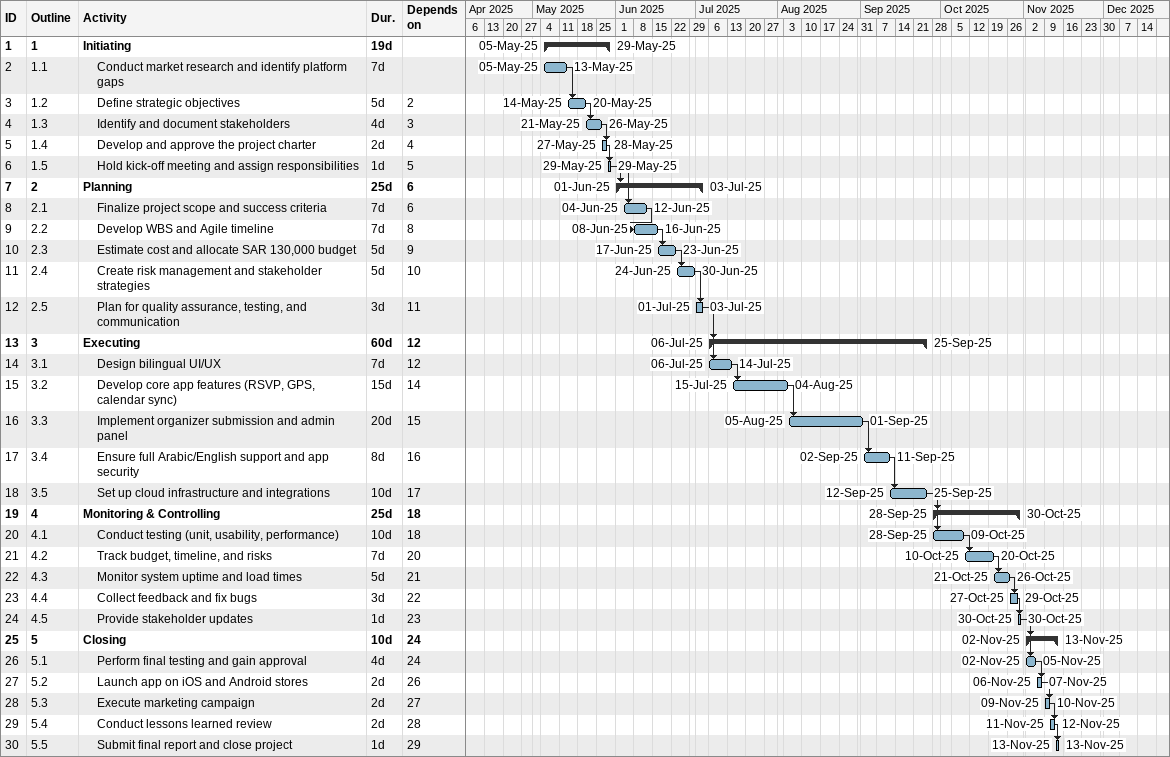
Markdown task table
| ID | WBS | Task | Duration | Start | Finish | Predecessors |
|---|---|---|---|---|---|---|
| 1 | 1 | **Initiating** | 19d | 2025-05-05 | 2025-05-29 |  |
| 2 | 1.1 | Conduct market research and identify platform gaps | 7d | 2025-05-05 | 2025-05-13 |  |
| 3 | 1.2 | Define strategic objectives | 5d | 2025-05-14 | 2025-05-20 | 2 |
| 4 | 1.3 | Identify and document stakeholders | 4d | 2025-05-21 | 2025-05-26 | 3 |
| 5 | 1.4 | Develop and approve the project charter | 2d | 2025-05-27 | 2025-05-28 | 4 |
| 6 | 1.5 | Hold kick-off meeting and assign responsibilities | 1d | 2025-05-29 | 2025-05-29 | 5 |
| 7 | 2 | **Planning** | 25d | 2025-06-01 | 2025-07-03 | 6 |
| 8 | 2.1 | Finalize project scope and success criteria | 7d | 2025-06-04 | 2025-06-12 | 6 |
| 9 | 2.2 | Develop WBS and Agile timeline | 7d | 2025-06-08 | 2025-06-16 | 8 |
| 10 | 2.3 | Estimate cost and allocate SAR 130,000 budget | 5d | 2025-06-17 | 2025-06-23 | 9 |
| 11 | 2.4 | Create risk management and stakeholder strategies | 5d | 2025-06-24 | 2025-06-30 | 10 |
| 12 | 2.5 | Plan for quality assurance, testing, and communication | 3d | 2025-07-01 | 2025-07-03 | 11 |
| 13 | 3 | **Executing** | 60d | 2025-07-06 | 2025-09-25 | 12 |
| 14 | 3.1 | Design bilingual UI/UX | 7d | 2025-07-06 | 2025-07-14 | 12 |
| 15 | 3.2 | Develop core app features (RSVP, GPS, calendar sync) | 15d | 2025-07-15 | 2025-08-04 | 14 |
| 16 | 3.3 | Implement organizer submission and admin panel | 20d | 2025-08-05 | 2025-09-01 | 15 |
| 17 | 3.4 | Ensure full Arabic/English support and app security | 8d | 2025-09-02 | 2025-09-11 | 16 |
| 18 | 3.5 | Set up cloud infrastructure and integrations | 10d | 2025-09-12 | 2025-09-25 | 17 |
| 19 | 4 | **Monitoring & Controlling** | 25d | 2025-09-28 | 2025-10-30 | 18 |
| 20 | 4.1 | Conduct testing (unit, usability, performance) | 10d | 2025-09-28 | 2025-10-09 | 18 |
| 21 | 4.2 | Track budget, timeline, and risks | 7d | 2025-10-10 | 2025-10-20 | 20 |
| 22 | 4.3 | Monitor system uptime and load times | 5d | 2025-10-21 | 2025-10-26 | 21 |
| 23 | 4.4 | Collect feedback and fix bugs | 3d | 2025-10-27 | 2025-10-29 | 22 |
| 24 | 4.5 | Provide stakeholder updates | 1d | 2025-10-30 | 2025-10-30 | 23 |
| 25 | 5 | **Closing** | 10d | 2025-11-02 | 2025-11-13 | 24 |
| 26 | 5.1 | Perform final testing and gain approval | 4d | 2025-11-02 | 2025-11-05 | 24 |
| 27 | 5.2 | Launch app on iOS and Android stores | 2d | 2025-11-06 | 2025-11-07 | 26 |
| 28 | 5.3 | Execute marketing campaign | 2d | 2025-11-09 | 2025-11-10 | 27 |
| 29 | 5.4 | Conduct lessons learned review | 2d | 2025-11-11 | 2025-11-12 | 28 |
| 30 | 5.5 | Submit final report and close project | 1d | 2025-11-13 | 2025-11-13 | 29 |
